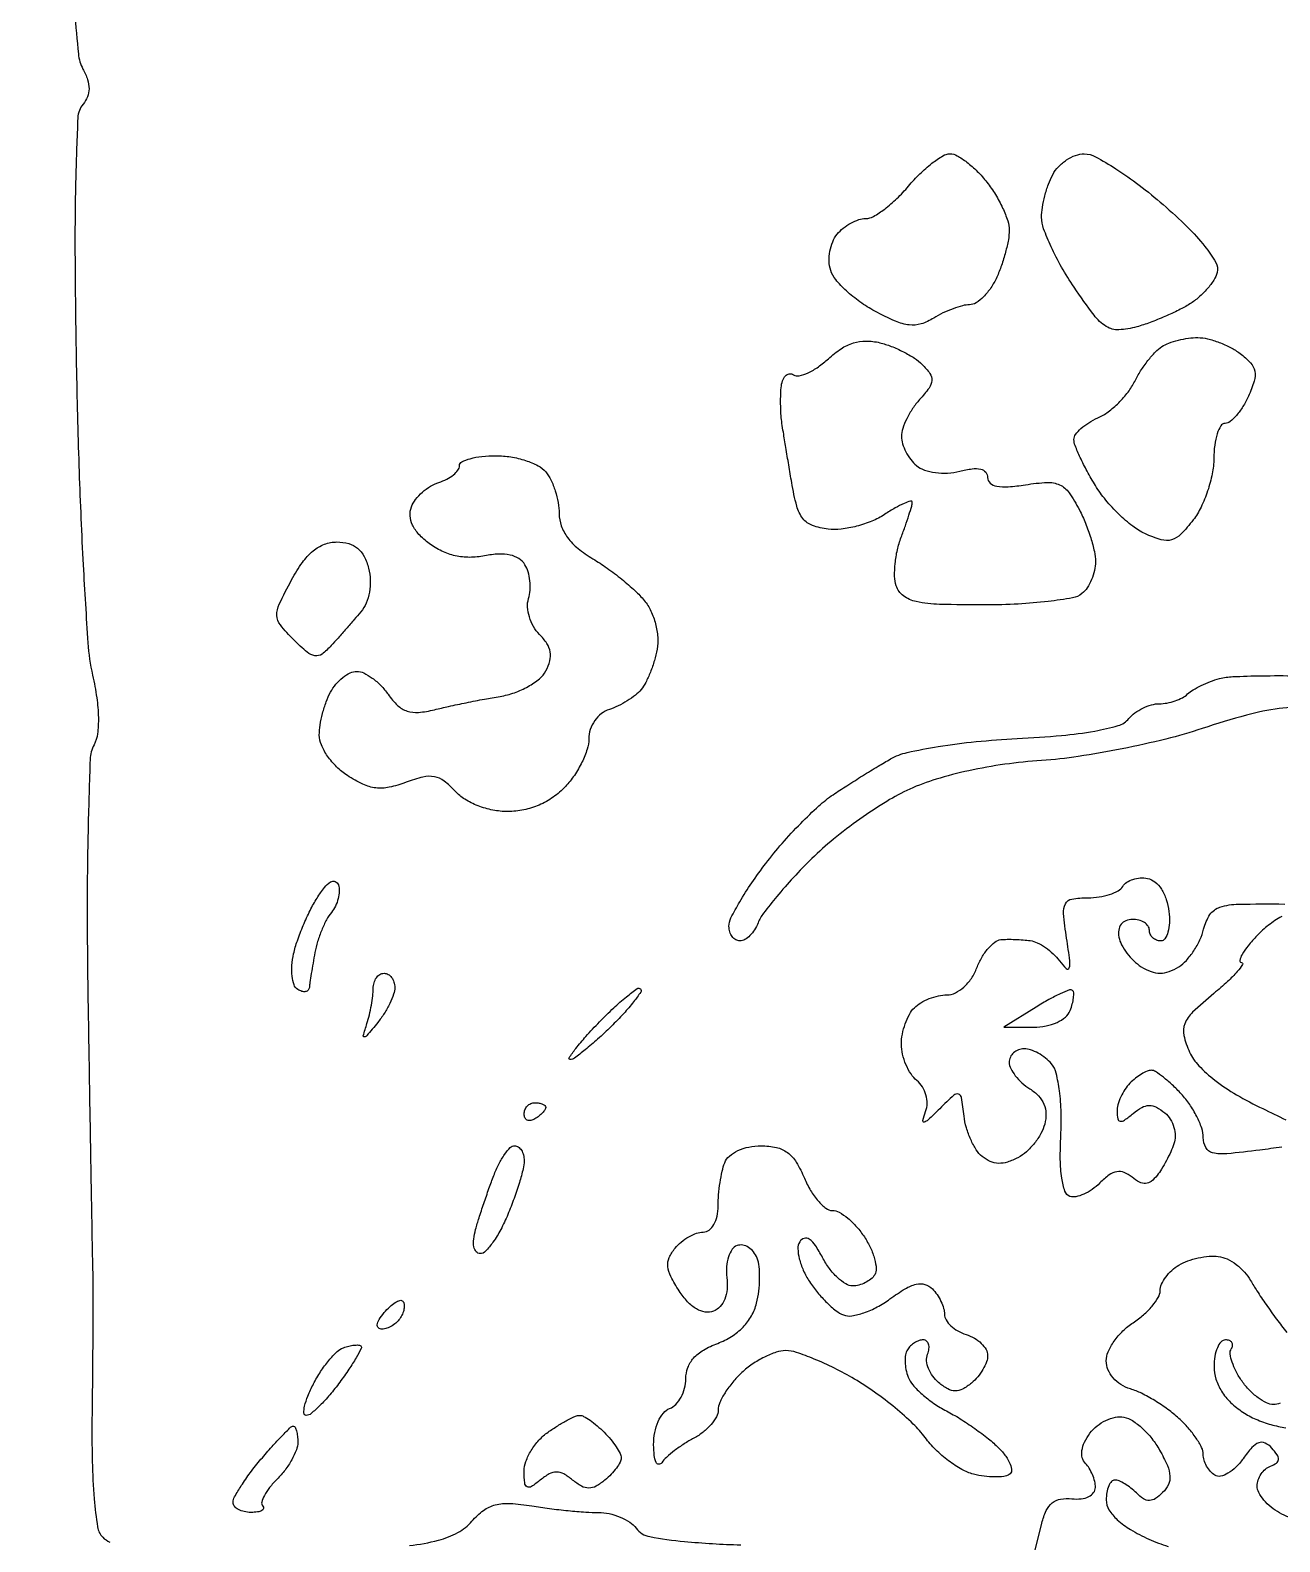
# Model space of a CAD drawing. Extents: x 0 to 102, y 0 to 135.
# Drawn here: x 0.18 to 9.99, y 74.05 to 85.91 of the extents above; entities that cross this region are included whole.
import ezdxf

# ---------------------------------------------------------------- set-up
doc = ezdxf.new("R2010")
doc.units = 0
doc.header["$MEASUREMENT"] = 0

msp = doc.modelspace()

# ---------------------------------------------------------------- linework, layer by layer
for points in [[(0.534238, 86.048626, 0.007924), (0.562159, 85.722319, 0.097858), (0.598395, 85.603625, -0.041531), (0.634321, 85.520598, -0.080822), (0.646084, 85.449551, -0.095392), (0.634115, 85.386442, -0.078935), (0.599162, 85.327489, 0.163272), (0.558013, 85.221094, 0.005144), (0.541493, 84.75008, 0.007925), (0.535853, 84.117869, 0.002983), (0.547266, 83.232919, 0.003789), (0.568161, 82.442873, 0.004783), (0.600017, 81.712432, 0.003826), (0.637241, 81.10098, 0.03802), (0.674206, 80.846874, -0.019816), (0.706468, 80.670415, -0.030109), (0.71908, 80.515073, -0.035165), (0.71279, 80.388094, -0.093169), (0.685551, 80.301751, 0.11435), (0.654698, 80.187468, 0.003011), (0.638845, 79.658377, 0.006102), (0.631446, 79.027489, 0.003927), (0.637539, 78.295949, 0.000121), (0.649545, 77.565031, 0.000167), (0.660718, 76.907877, 0.000106), (0.670414, 76.35531, 0.002002), (0.67418, 76.1823, -0.006397), (0.676104, 76.033947, -0.001041), (0.675556, 75.746026, -0.001147), (0.673427, 75.407116, -0.00101), (0.66968, 75.05351, 0.008171), (0.671073, 74.679353, 0.016547), (0.686719, 74.385291, 0.015586), (0.712764, 74.164491, 0.160562), (0.753536, 74.083624, 0.093765), (0.808566, 74.046104, 0.030884)], [(10.225696, 80.59902, 0.039038), (9.986314, 80.586129, 0.033981), (9.730153, 80.534264, 0.013139), (9.383206, 80.429223, -0.019253), (9.097077, 80.346401, -0.011762), (8.753928, 80.269761, -0.011784), (8.409898, 80.20977, -0.020446), (8.1216, 80.178456, 0.018092), (7.833268, 80.148511, 0.018598), (7.550522, 80.097977, 0.019739), (7.294178, 80.03156, 0.033558), (7.086992, 79.953555, 0.031057), (6.9073, 79.857878, 0.016394), (6.696437, 79.718475, 0.016251), (6.489192, 79.561113, 0.02409), (6.3193, 79.409043, 0.011098), (6.174573, 79.259889, 0.012841), (6.043683, 79.111391, 0.011931), (5.939569, 78.980759, 0.070779), (5.897213, 78.904632, -0.049816), (5.869892, 78.850303, -0.054786), (5.833089, 78.804322, -0.061981), (5.792846, 78.772923, -0.13551), (5.755455, 78.7626, -0.130572), (5.72218, 78.77144, -0.100653), (5.693831, 78.796303, -0.088461), (5.674764, 78.833496, -0.074452), (5.6682, 78.877334, -0.117846), (5.683795, 78.942584, -0.015199), (5.75309, 79.069543, -0.017056), (5.846528, 79.217223, -0.013474), (5.957188, 79.370544, -0.016816), (6.085407, 79.52725, -0.014002), (6.231715, 79.685129, -0.014233), (6.373906, 79.822168, -0.036821), (6.485938, 79.909995, -0.00516), (6.593139, 79.980376, -0.003434), (6.717398, 80.058932, -0.003457), (6.839039, 80.133508, -0.006751), (6.9372, 80.190964, -0.074184), (7.067543, 80.241215, -0.015109), (7.311165, 80.28798, -0.015191), (7.607245, 80.326406, -0.012022), (7.929191, 80.35048, 0.009407), (8.278974, 80.374796, 0.022049), (8.538685, 80.409361, 0.026244), (8.723477, 80.45241, 0.150296), (8.8067, 80.506901, -0.06175), (8.854276, 80.551645, -0.044124), (8.916908, 80.589461, -0.044583), (8.984194, 80.615242, -0.069309), (9.045639, 80.6238, 0.046544), (9.105873, 80.629419, 0.036255), (9.169479, 80.646239, 0.037306), (9.226909, 80.670898, 0.070077), (9.26793, 80.700188, -0.054857), (9.310557, 80.73262, -0.022691), (9.374394, 80.767116, -0.022123), (9.446826, 80.798237, -0.026544), (9.5175, 80.820758, -0.053122), (9.621784, 80.836442, -0.006816), (9.848233, 80.843124, -0.007906), (10.118068, 80.843139, -0.006514)], [(10.006885, 77.144769, -0.003877), (9.83475, 77.121447, -0.008488), (9.576239, 77.092911, -0.078491), (9.464228, 77.100055, -0.217864), (9.410779, 77.140635, -0.123724), (9.3906, 77.220934, 0.082296), (9.378508, 77.293905, 0.03489), (9.339929, 77.385611, 0.033322), (9.284118, 77.479877, 0.037227), (9.218104, 77.562248, 0.017209), (9.147341, 77.633147, 0.022129), (9.077366, 77.693012, 0.0207), (9.016003, 77.737009, 0.146191), (8.981224, 77.7474, 0.105848), (8.949637, 77.740637, 0.03184), (8.905931, 77.717579, 0.03034), (8.858917, 77.684733, 0.028743), (8.81532, 77.64588, 0.050963), (8.77646, 77.598174, 0.038162), (8.743621, 77.538832, 0.039013), (8.721149, 77.477488, 0.0684), (8.7138, 77.424021, 0.046869), (8.719228, 77.36624, 0.327408), (8.738743, 77.348037, 0.186236), (8.772762, 77.356739, 0.018512), (8.8407, 77.409, -0.046543), (8.909425, 77.455987, -0.123094), (8.966552, 77.47129, -0.127), (9.023038, 77.457714, -0.051096), (9.089471, 77.413173, -0.081551), (9.132285, 77.363896, -0.066739), (9.160737, 77.300068, -0.067682), (9.171091, 77.231959, -0.089512), (9.160938, 77.170165, -0.022774), (9.135635, 77.108066, -0.014748), (9.10105, 77.038602, -0.014832), (9.063165, 76.972606, -0.027033), (9.027843, 76.921507, -0.062935), (8.982481, 76.876072, -0.149999), (8.938349, 76.859322, -0.13914), (8.890161, 76.869672, -0.05121), (8.831834, 76.908758, 0.075848), (8.770194, 76.945818, 0.142574), (8.712898, 76.951953, 0.113832), (8.652401, 76.926142, 0.038883), (8.579439, 76.863725, -0.043198), (8.519132, 76.813026, -0.048051), (8.453035, 76.775472, -0.053904), (8.391123, 76.755437, -0.137186), (8.34443, 76.75859, -0.232219), (8.305344, 76.798549, -0.042407), (8.280729, 76.902159, -0.034161), (8.268946, 77.04879, -0.016769), (8.273, 77.236112, 0.020895), (8.275423, 77.417043, 0.025552), (8.261991, 77.585683, 0.026421), (8.23633, 77.724023, 0.11462), (8.199191, 77.798145, 0.05129), (8.152967, 77.843471, 0.04233), (8.095527, 77.881804, 0.044053), (8.036115, 77.908038, 0.082127), (7.984341, 77.9166, 0.090253), (7.939848, 77.908503, 0.095439), (7.902034, 77.885301, 0.099713), (7.876733, 77.850701, 0.108578), (7.8678, 77.81005, 0.117821), (7.879288, 77.761974, 0.048436), (7.915455, 77.705038, 0.044368), (7.967963, 77.648832, 0.043146), (8.030031, 77.602186, -0.063238), (8.097746, 77.546915, -0.090775), (8.140013, 77.482244, -0.093306), (8.155934, 77.408183, -0.070481), (8.146363, 77.325357, -0.063159), (8.116789, 77.251725, -0.041279), (8.065761, 77.175611, -0.041135), (8.002595, 77.108527, -0.060536), (7.936425, 77.06205, -0.045704), (7.854602, 77.027451, -0.085285), (7.783547, 77.017543, -0.095503), (7.718746, 77.032173, -0.070179), (7.655914, 77.07092, -0.077879), (7.609354, 77.123726, -0.036398), (7.565969, 77.204205, -0.034931), (7.531872, 77.297088, -0.041096), (7.513272, 77.388919, 0.010257), (7.493191, 77.53328, 0.287632), (7.469283, 77.560602, 0.265951), (7.432751, 77.552122, 0.009066), (7.322634, 77.446178, -0.005936), (7.231742, 77.357628, -0.141579), (7.200419, 77.341354, -0.558916), (7.188902, 77.353732, -0.02296), (7.211855, 77.423965, 0.08795), (7.223621, 77.486375, 0.071229), (7.214684, 77.554033, 0.070284), (7.186885, 77.617318, 0.08114), (7.143671, 77.666973, -0.074219), (7.096991, 77.719145, -0.044559), (7.0576, 77.792522, -0.043561), (7.030785, 77.874381, -0.057436), (7.0218, 77.952339, -0.047811), (7.029274, 78.030321, -0.037587), (7.051621, 78.112267, -0.038743), (7.084398, 78.185894, -0.072408), (7.12332, 78.23808, -0.062906), (7.173452, 78.276968, -0.039126), (7.240366, 78.309778, -0.038765), (7.312668, 78.332159, -0.055733), (7.379214, 78.3396, 0.115829), (7.445028, 78.355054, 0.068107), (7.512206, 78.400743, 0.061327), (7.571475, 78.469001, 0.057364), (7.614, 78.5511, -0.039794), (7.652735, 78.632769, -0.045526), (7.70247, 78.703416, -0.051078), (7.755193, 78.753964, -0.143368), (7.802256, 78.772624, -0.020593), (7.852403, 78.775209, -0.01093), (7.914616, 78.774491, -0.010861), (7.978288, 78.770977, -0.016546), (8.033319, 78.764904, -0.077565), (8.088126, 78.748079, -0.038006), (8.151352, 78.71115, -0.036535), (8.212621, 78.661842, -0.043816), (8.262105, 78.60683, 0.038574), (8.315959, 78.545683, 0.557896), (8.338886, 78.551443, 0.110113), (8.343727, 78.606615, 0.005746), (8.318167, 78.78375, -0.013692), (8.293374, 78.977283, -0.147868), (8.308378, 79.053823, -0.235588), (8.360397, 79.091029, -0.039555), (8.486238, 79.101, 0.037695), (8.573568, 79.107593, 0.041434), (8.656111, 79.127227, 0.04548), (8.722708, 79.155954, 0.130503), (8.758995, 79.190284, -0.110998), (8.790496, 79.222468, -0.066179), (8.839139, 79.24554, -0.06119), (8.896631, 79.256506, -0.063463), (8.954338, 79.253011, -0.128472), (9.011714, 79.225802, -0.074896), (9.062413, 79.168339, -0.063987), (9.100667, 79.088254, -0.050771), (9.121269, 78.994527, -0.036716), (9.12496, 78.905679, -0.058857), (9.113673, 78.830728, -0.081875), (9.090324, 78.779875, -0.249221), (9.057819, 78.7626, -0.09266), (9.023379, 78.769038, -0.096216), (8.994102, 78.787451, -0.099294), (8.974508, 78.814921, -0.105805), (8.9676, 78.8472, 0.154938), (8.957356, 78.879465, 0.097747), (8.928501, 78.906949, 0.080104), (8.885393, 78.925496, 0.06169), (8.834497, 78.9318, 0.098856), (8.783482, 78.921614, 0.132319), (8.74629, 78.892912, 0.126323), (8.727457, 78.848258, 0.085742), (8.728747, 78.792818, 0.072704), (8.74994, 78.732807, 0.040592), (8.791555, 78.667274, 0.039488), (8.845472, 78.606519, 0.051046), (8.90415, 78.5606, 0.051904), (8.981188, 78.522595, 0.087969), (9.051759, 78.50982, 0.088585), (9.122078, 78.522115, 0.053285), (9.198326, 78.559539, 0.068064), (9.257887, 78.609571, 0.038144), (9.315968, 78.684413, 0.037268), (9.364053, 78.770537, 0.049459), (9.39361, 78.855207, -0.087938), (9.44351, 78.969247, -0.172415), (9.521909, 79.027795, -0.071071), (9.668612, 79.051178, -0.00687), (10.030035, 79.052053, -0.022066)], [(10.006194, 78.954272, 0.036458), (9.902766, 78.885832, 0.039811), (9.8136, 78.8049, 0.01776), (9.74253, 78.723651, 0.03851), (9.695304, 78.655528, 0.072779), (9.676896, 78.609956, 0.485952), (9.689907, 78.5934, -0.592817), (9.698958, 78.576855, -0.039212), (9.657548, 78.522164, -0.025245), (9.580741, 78.444046, -0.011939), (9.474428, 78.350896, 0.015525), (9.307519, 78.202524, 0.105514), (9.245324, 78.112162, 0.158249), (9.238185, 78.021621, 0.048115), (9.283522, 77.889849, 0.084349), (9.355642, 77.783482, 0.037369), (9.482234, 77.669744, 0.032035), (9.651797, 77.55542, 0.021826), (9.85755, 77.446854, -0.005609), (10.037622, 77.359181, -0.009739)], [(10.059499, 74.240767, -0.01718), (9.990046, 74.274922, -0.047243), (9.922548, 74.319707, -0.048745), (9.865431, 74.375946, -0.053654), (9.826263, 74.43463, -0.120917), (9.8136, 74.486227, -0.082589), (9.821513, 74.533803, -0.066891), (9.844664, 74.580159, -0.06758), (9.878926, 74.61831, -0.088395), (9.91935, 74.641875, 0.067371), (9.964774, 74.66587, 0.223878), (9.980832, 74.694592, 0.169869), (9.970777, 74.731317, 0.037428), (9.929141, 74.782954, 0.091835), (9.875638, 74.822312, 0.203743), (9.826039, 74.824749, 0.12498), (9.772624, 74.788083, 0.027395), (9.703252, 74.699758, -0.045215), (9.646796, 74.632919, -0.062868), (9.584652, 74.585334, -0.080113), (9.526571, 74.562939, -0.192764), (9.481961, 74.570721, -0.074071), (9.447006, 74.60025, -0.05311), (9.417437, 74.642078, -0.053133), (9.397356, 74.68917, -0.074363), (9.3906, 74.734346, 0.116894), (9.378082, 74.787158, 0.032336), (9.334685, 74.861206, 0.030789), (9.273103, 74.941158, 0.027938), (9.20025, 75.01573, 0.028009), (9.113451, 75.086669, 0.020498), (9.0099, 75.155731, 0.020826), (8.906089, 75.213195, 0.042394), (8.81955, 75.247677, -0.067082), (8.743964, 75.282197, -0.073513), (8.682828, 75.334653, -0.079283), (8.642984, 75.398677, -0.09994), (8.6292, 75.466951, -0.104497), (8.644393, 75.538853, -0.049389), (8.691328, 75.621752, -0.04595), (8.75979, 75.702098, -0.048342), (8.8407, 75.76708, 0.034343), (8.921638, 75.828443, 0.038597), (8.990072, 75.898136, 0.042054), (9.03781, 75.965706, 0.133538), (9.0522, 76.018626, -0.106592), (9.062908, 76.068284, -0.052613), (9.09569, 76.124247, -0.048805), (9.143618, 76.177528, -0.0512), (9.20025, 76.219553, -0.048066), (9.268664, 76.251763, -0.032052), (9.351975, 76.27571, -0.032254), (9.436605, 76.288614, -0.05321), (9.50886, 76.287206, -0.08034), (9.577162, 76.267111, -0.048337), (9.649645, 76.223359, -0.046954), (9.715115, 76.164353, -0.059597), (9.76266, 76.098369, 0.018194), (9.811554, 76.017119, 0.007207), (9.884337, 75.909006, 0.007121), (9.966351, 75.79441, 0.008865), (10.045946, 75.690389, -0.025298)], [(9.994297, 75.136626, -0.112326), (9.942321, 75.1248, -0.115398), (9.887582, 75.137604, -0.0444), (9.820538, 75.178552, -0.040963), (9.75287, 75.237772, -0.039767), (9.695025, 75.307787, -0.031913), (9.649178, 75.383037, -0.04061), (9.617362, 75.457823, -0.045504), (9.602312, 75.522064, -0.174938), (9.610621, 75.561587, 0.104494), (9.620328, 75.588571, 0.179773), (9.615212, 75.611599, 0.164816), (9.595703, 75.627046, 0.085966), (9.564793, 75.6324, 0.21588), (9.530519, 75.616878, 0.07924), (9.501518, 75.570845, 0.060261), (9.481765, 75.503083, 0.040841), (9.4752, 75.42285, 0.075765), (9.490227, 75.324254, 0.065564), (9.534219, 75.22919, 0.059937), (9.605721, 75.141506, 0.046768), (9.701875, 75.064778, 0.0429), (9.803708, 75.009898, 0.033468), (9.922175, 74.967774, 0.03442), (10.038684, 74.943438, 0.066951)], [(8.071057, 73.9827), (8.123559, 74.1942, -0.048282), (8.158306, 74.292487, -0.114194), (8.205866, 74.353302, -0.128429), (8.271364, 74.382885, -0.069538), (8.360331, 74.385547, 0.054472), (8.432264, 74.385541, 0.08532), (8.4916, 74.402537, 0.113518), (8.530428, 74.433632, 0.168946), (8.5446, 74.474377, 0.060238), (8.538844, 74.521982, 0.038561), (8.521422, 74.574955, 0.038401), (8.49591, 74.624981, 0.057023), (8.465695, 74.66373, -0.134702), (8.441113, 74.707842, -0.098244), (8.43859, 74.764184, -0.07633), (8.459057, 74.829548, -0.045089), (8.501607, 74.899583, -0.065447), (8.556796, 74.956867, -0.057693), (8.627209, 75.000821, -0.060744), (8.701489, 75.025557, -0.097903), (8.767954, 75.025885, -0.098134), (8.835194, 74.998568, -0.040844), (8.912739, 74.937988, -0.038374), (8.987663, 74.857444, -0.040294), (9.048053, 74.767642, -0.023422), (9.10879, 74.646465, -0.086665), (9.129452, 74.563787, -0.129764), (9.117001, 74.497648, -0.085513), (9.072111, 74.434071, -0.047919), (9.015387, 74.387289, -0.14586), (8.968223, 74.372483, -0.149719), (8.921428, 74.386077, -0.051408), (8.86608, 74.43108, 0.030136), (8.822239, 74.469932, 0.031128), (8.774501, 74.502778, 0.032763), (8.729789, 74.525768, 0.102712), (8.69688, 74.5326, 0.213909), (8.670993, 74.520994, 0.080006), (8.649081, 74.486672, 0.060862), (8.634161, 74.436111, 0.041366), (8.6292, 74.376249, 0.139517), (8.65091, 74.299958, 0.068325), (8.715855, 74.221416, 0.051871), (8.82051, 74.143531, 0.028133), (8.962949, 74.069397, 0.030002), (9.115046, 74.011513, 0.0317)], [(3.16109, 74.018509, 0.036259), (3.388685, 74.060585, 0.060576), (3.540204, 74.120454, 0.090003), (3.651145, 74.209587, -0.054657), (3.742491, 74.294198, -0.097339), (3.834709, 74.33805, -0.078108), (3.950494, 74.348954, -0.025551), (4.121345, 74.329551, 0.009011), (4.258731, 74.309328, 0.007288), (4.406837, 74.292437, 0.007376), (4.543963, 74.28086, 0.018821), (4.643652, 74.277685, -0.054567), (4.727944, 74.268953, -0.04536), (4.814019, 74.242053, -0.047282), (4.889074, 74.202207, -0.085291), (4.939752, 74.154736, 0.186246), (5.046326, 74.088715, 0.0237), (5.31856, 74.050641, 0.015812), (5.760406, 74.024122, 0.003138)]]:
    msp.add_lwpolyline(points, format="xyb")
for points in [[(7.40388, 84.9384, -0.130302), (7.4591, 84.923761, -0.034868), (7.535362, 84.87292, -0.032877), (7.617014, 84.800808, -0.028786), (7.69246, 84.715491, -0.029793), (7.759567, 84.618849, -0.027948), (7.816294, 84.51288, -0.02908), (7.855813, 84.413206, -0.080003), (7.8678, 84.338772, -0.045824), (7.860998, 84.264703, -0.019173), (7.83896, 84.166846, -0.018779), (7.80721, 84.063256, -0.023147), (7.76962, 83.969481, -0.04082), (7.723596, 83.887031, -0.047051), (7.666656, 83.817297, -0.053148), (7.607845, 83.769171, -0.145929), (7.556973, 83.754, 0.064245), (7.501462, 83.746838, 0.02458), (7.427045, 83.723346, 0.023855), (7.347785, 83.68959, 0.026987), (7.275408, 83.649647, -0.064168), (7.175855, 83.603979, -0.105289), (7.083885, 83.595483, -0.07442), (6.975059, 83.625162, -0.019798), (6.813032, 83.704312, -0.031506), (6.696265, 83.77703, -0.031452), (6.589491, 83.863882, -0.033103), (6.506438, 83.951462, -0.096638), (6.466687, 84.024225, -0.069681), (6.454691, 84.09487, -0.051671), (6.460569, 84.173941, -0.052222), (6.482322, 84.249083, -0.076796), (6.517569, 84.30796, -0.051728), (6.565589, 84.354964, -0.042436), (6.625409, 84.394716, -0.04411), (6.687388, 84.421915, -0.081523), (6.741521, 84.4308, 0.131274), (6.802366, 84.447055, 0.03137), (6.890418, 84.505354, 0.030114), (6.986367, 84.587451, 0.025836), (7.077082, 84.6846, -0.024032), (7.167151, 84.781757, -0.028722), (7.261172, 84.863846, -0.029516), (7.346652, 84.922491, -0.136411)], [(8.456758, 84.9384, -0.125135), (8.544962, 84.915974, -0.018454), (8.704592, 84.8214, -0.01985), (8.888294, 84.692609, -0.015893), (9.075759, 84.540102, -0.015562), (9.265426, 84.36488, -0.030521), (9.402872, 84.212163, -0.036047), (9.488667, 84.086685, -0.198406), (9.499545, 84.00716, -0.079233), (9.473363, 83.947558, -0.035928), (9.422058, 83.879205, -0.034418), (9.356353, 83.813383, -0.039828), (9.285203, 83.760646, -0.024609), (9.199631, 83.712888, -0.012958), (9.089145, 83.661692, -0.012862), (8.973028, 83.615006, -0.019317), (8.869318, 83.580876, -0.058677), (8.728001, 83.557769, -0.153141), (8.629592, 83.583848, -0.090809), (8.533379, 83.672425, -0.012976), (8.377082, 83.891529, -0.018923), (8.279288, 84.048968, -0.020625), (8.196648, 84.208973, -0.020605), (8.13761, 84.35086, -0.088503), (8.1216, 84.440603, -0.040732), (8.127895, 84.51775, -0.023374), (8.147326, 84.609102, -0.023231), (8.175621, 84.699685, -0.035559), (8.209177, 84.774762, -0.068136), (8.254564, 84.837345, -0.055869), (8.318029, 84.890331, -0.057683), (8.389064, 84.926307, -0.08862)], [(9.3483, 83.496214, -0.056718), (9.424834, 83.486864, -0.030904), (9.515466, 83.459159, -0.030374), (9.605256, 83.41915, -0.041984), (9.679777, 83.37203, -0.043908), (9.761654, 83.29794, -0.139778), (9.794728, 83.23279, -0.124154), (9.790456, 83.155243, -0.031372), (9.745041, 83.036321, -0.031299), (9.701555, 82.954814, -0.039631), (9.651141, 82.885945, -0.044082), (9.601384, 82.837546, -0.172548), (9.561614, 82.8234, 0.262557), (9.528231, 82.804573, 0.058322), (9.500031, 82.742633, 0.046239), (9.480321, 82.653788, 0.029775), (9.473319, 82.54845, -0.047651), (9.460983, 82.428015, -0.031372), (9.425145, 82.293312, -0.031525), (9.373212, 82.165438, -0.051657), (9.311965, 82.065995, -0.028025), (9.214895, 81.953355, -0.132559), (9.142444, 81.909936, -0.142641), (9.060894, 81.910512, -0.034288), (8.932952, 81.95852, -0.057583), (8.836721, 82.01654, -0.028189), (8.728349, 82.110439, -0.027525), (8.625402, 82.221963, -0.035732), (8.544722, 82.335225, -0.012545), (8.48011, 82.447437, -0.015236), (8.425492, 82.555798, -0.013851), (8.385222, 82.64878, -0.094609), (8.375716, 82.697589, -0.163156), (8.388529, 82.736283, -0.049078), (8.430967, 82.782638, -0.043413), (8.491993, 82.828517, -0.035392), (8.564248, 82.866789, 0.056853), (8.643833, 82.913413, 0.034105), (8.72688, 82.985041, 0.033791), (8.800754, 83.068703, 0.049357), (8.852697, 83.152079, -0.027138), (8.899159, 83.2346, -0.023593), (8.956352, 83.315698, -0.024288), (9.015219, 83.38419, -0.061914), (9.065699, 83.425733, -0.052903), (9.12127, 83.453211, -0.027279), (9.195491, 83.476086, -0.026777), (9.275213, 83.49149, -0.036411)], [(6.851772, 83.456404, -0.033473), (6.941947, 83.427834, -0.024779), (7.037344, 83.384855, -0.025244), (7.123733, 83.335011, -0.050291), (7.185345, 83.285766, -0.045554), (7.245434, 83.215141, -0.174331), (7.260532, 83.160315, -0.139841), (7.238579, 83.100976, -0.02584), (7.164195, 83.009722, 0.036617), (7.1097, 82.939848, 0.032636), (7.063629, 82.860107, 0.034122), (7.031772, 82.782707, 0.080732), (7.0218, 82.721347, 0.075001), (7.030455, 82.663973, 0.044533), (7.0567, 82.599843, 0.043456), (7.095141, 82.539112, 0.056786), (7.140608, 82.491716, 0.09162), (7.202785, 82.456937, 0.049905), (7.288282, 82.437141, 0.046381), (7.384418, 82.433764, 0.047115), (7.479008, 82.448228, -0.028908), (7.576978, 82.466878, -0.08848), (7.644269, 82.463767, -0.162671), (7.683359, 82.440058, -0.1776), (7.6986, 82.398502, 0.217952), (7.718345, 82.355357, 0.131636), (7.76988, 82.330422, 0.067056), (7.859765, 82.325476, 0.020485), (7.995233, 82.341798, -0.027124), (8.165824, 82.360059, -0.122293), (8.263485, 82.341179, -0.131913), (8.337034, 82.279648, -0.033655), (8.418233, 82.145569, -0.023706), (8.466608, 82.040048, -0.020424), (8.50748, 81.925091, -0.020923), (8.535938, 81.817647, -0.054324), (8.5446, 81.73816, -0.056501), (8.536799, 81.669347, -0.043606), (8.513536, 81.597447, -0.044762), (8.479359, 81.5333, -0.075949), (8.43885, 81.48809, -0.129928), (8.364273, 81.453872, -0.013657), (8.1727, 81.426004, -0.016176), (7.93865, 81.406111, -0.012298), (7.681306, 81.398943, -0.007333), (7.320913, 81.403057, -0.046311), (7.138778, 81.424767, -0.106587), (7.037429, 81.47046, -0.158182), (6.981202, 81.549037, -0.070895), (6.968738, 81.62353, -0.031246), (6.972567, 81.723567, -0.030141), (6.989995, 81.830895, -0.035534), (7.019646, 81.929433, 0.006246), (7.05287, 82.020219, 0.00811), (7.080916, 82.104252, 0.006309), (7.102287, 82.17502, 0.070281), (7.1064, 82.204137, 0.499729), (7.093545, 82.213787, 0.032954), (7.042838, 82.195346, 0.027168), (6.973063, 82.159989, 0.014176), (6.890019, 82.108881, -0.047871), (6.790498, 82.056515, -0.033596), (6.670293, 82.016476, -0.034031), (6.548812, 81.993574, -0.058379), (6.445869, 81.993402, -0.058577), (6.323701, 82.022261, -0.140548), (6.249114, 82.076445, -0.101756), (6.200568, 82.174315, -0.022559), (6.160909, 82.3581, -0.000478), (6.137577, 82.496963, -0.000494), (6.114764, 82.634372, -0.000477), (6.095232, 82.753445, -0.002123), (6.084131, 82.8234, -0.021603), (6.077557, 82.882956, -0.011095), (6.074214, 82.957979, -0.011006), (6.074187, 83.035494, -0.0163), (6.077873, 83.103343, -0.057208), (6.08906, 83.158207, -0.112153), (6.111815, 83.196269, -0.169369), (6.141948, 83.211692, -0.174508), (6.174705, 83.204777, 0.194945), (6.2199, 83.197088, 0.053611), (6.289674, 83.220494, 0.045713), (6.369724, 83.266556, 0.034142), (6.448827, 83.330755, -0.042108), (6.548315, 83.408906, -0.069969), (6.644542, 83.454441, -0.075997), (6.743724, 83.469489, -0.059762)], [(3.838941, 82.5696, -0.040041), (3.956072, 82.560205, -0.038555), (4.071746, 82.532247, -0.041121), (4.169611, 82.491283, -0.100198), (4.230216, 82.44244, -0.061316), (4.270679, 82.379347, -0.033777), (4.304749, 82.294104, -0.033126), (4.328014, 82.201639, -0.045094), (4.33575, 82.116033, 0.086071), (4.352591, 82.018929, 0.074226), (4.401521, 81.927549, 0.062291), (4.483861, 81.841646, 0.037295), (4.600125, 81.760801, -0.021165), (4.711525, 81.688551, -0.015987), (4.827663, 81.600324, -0.01624), (4.931578, 81.51026, -0.035656), (5.003472, 81.433538, -0.05989), (5.055449, 81.351002, -0.046187), (5.091964, 81.250988, -0.046447), (5.109324, 81.146685, -0.062955), (5.104208, 81.051408, -0.027104), (5.083168, 80.962973, -0.022558), (5.051582, 80.87162, -0.023148), (5.014934, 80.79049, -0.055596), (4.978747, 80.735454, -0.052079), (4.933752, 80.691472, -0.027203), (4.869685, 80.646163, -0.026733), (4.798206, 80.606396, -0.036746), (4.72996, 80.579075, 0.088464), (4.666769, 80.545871, 0.074924), (4.614671, 80.491162, 0.073526), (4.580236, 80.422457, 0.079621), (4.5684, 80.348602, -0.078287), (4.555379, 80.265951, -0.035898), (4.514366, 80.164527, -0.034425), (4.454851, 80.061744, -0.040147), (4.384453, 79.973603, -0.051079), (4.288914, 79.890727, -0.051002), (4.178511, 79.828892, -0.051025), (4.057926, 79.790707, -0.051223), (3.932265, 79.7778, -0.048646), (3.815537, 79.789184, -0.043825), (3.698871, 79.822987, -0.045723), (3.595605, 79.874279, -0.07083), (3.519196, 79.937833, 0.045217), (3.432863, 80.017436, 0.119712), (3.356561, 80.051163, 0.104923), (3.267034, 80.048371, 0.030177), (3.133922, 80.007109, -0.03704), (3.001942, 79.968173, -0.082264), (2.897537, 79.963087, -0.081105), (2.796143, 79.991951, -0.035225), (2.673439, 80.060526, -0.049619), (2.589263, 80.128483, -0.046445), (2.518036, 80.213113, -0.049763), (2.469251, 80.300874, -0.102332), (2.4534, 80.377512, -0.040308), (2.459701, 80.455544, -0.023379), (2.479126, 80.547629, -0.023258), (2.50742, 80.638723, -0.035949), (2.540977, 80.713962, -0.051712), (2.583315, 80.776553, -0.050819), (2.637821, 80.829531, -0.055311), (2.695682, 80.865737, -0.112627), (2.747679, 80.8776, -0.11416), (2.80229, 80.864967, -0.04471), (2.868872, 80.82469, -0.041274), (2.935889, 80.766396, -0.04037), (2.992967, 80.697479, 0.049794), (3.067597, 80.610744, 0.110564), (3.141948, 80.566121, 0.102463), (3.231988, 80.555621, 0.038947), (3.357314, 80.576615, -0.006995), (3.468402, 80.602607, -0.003694), (3.606919, 80.631909, -0.003675), (3.749148, 80.659812, -0.005667), (3.872559, 80.681638, 0.044283), (3.984651, 80.710524, 0.041581), (4.092414, 80.759146, 0.044363), (4.180645, 80.818942, 0.0991), (4.231941, 80.881227, 0.060359), (4.26272, 80.960388, 0.106343), (4.265399, 81.030203, 0.10165), (4.238986, 81.097084, 0.051712), (4.181749, 81.167565, -0.066072), (4.134502, 81.229273, -0.055843), (4.101717, 81.30472, -0.058158), (4.087508, 81.381856, -0.092178), (4.095385, 81.448391, 0.058699), (4.107595, 81.513843, 0.042959), (4.106212, 81.587808, 0.043648), (4.092444, 81.658703, 0.070509), (4.067432, 81.714738, 0.113551), (4.019572, 81.762468, 0.08573), (3.950591, 81.790571, 0.066909), (3.860625, 81.797983, 0.036512), (3.750528, 81.784216, -0.048631), (3.632797, 81.772378, -0.055546), (3.520309, 81.784569, -0.056024), (3.414071, 81.82106, -0.050908), (3.314838, 81.881155, -0.04302), (3.235181, 81.952763, -0.075728), (3.185205, 82.025592, -0.094488), (3.165839, 82.097863, -0.110399), (3.176189, 82.168006, -0.073253), (3.208763, 82.225881, -0.04576), (3.261904, 82.282883, -0.044967), (3.326055, 82.330558, -0.060551), (3.391815, 82.360581, 0.041628), (3.453571, 82.386005, 0.051247), (3.505793, 82.419932, 0.059868), (3.541713, 82.45678, 0.164729), (3.5532, 82.490701, -0.282483), (3.5719, 82.521159, -0.050079), (3.637136, 82.546423, -0.041278), (3.729447, 82.56388, -0.026103)], [(2.59201, 81.8928, -0.066946), (2.684139, 81.880409, -0.106985), (2.75428, 81.843844, -0.101838), (2.805279, 81.780014, -0.056369), (2.840424, 81.686224, -0.054586), (2.853108, 81.594112, -0.051796), (2.845948, 81.499745, -0.054214), (2.820395, 81.413339, -0.076375), (2.778585, 81.344888, -0.002807), (2.72651, 81.283857, -0.00165), (2.663582, 81.211426, -0.00165), (2.600201, 81.139438, -0.002816), (2.546729, 81.079785, -0.047001), (2.474379, 81.01367, -0.202727), (2.419077, 80.999759, -0.139858), (2.357635, 81.02805, -0.018996), (2.252694, 81.125306, -0.026634), (2.147983, 81.241808, -0.162355), (2.120072, 81.316645, -0.120784), (2.138348, 81.404407, -0.012071), (2.236137, 81.596985, -0.031205), (2.320058, 81.731922, -0.06472), (2.404276, 81.82268, -0.082902), (2.49353, 81.874745, -0.090911)], [(2.602974, 79.202177, -0.090276), (2.609955, 79.153236, -0.052991), (2.601426, 79.094524, -0.050713), (2.579816, 79.035595, -0.060047), (2.547682, 78.985766, 0.052708), (2.510113, 78.92934, 0.023452), (2.4724, 78.848222, 0.022903), (2.440169, 78.757825, 0.028689), (2.41907, 78.67136, 0.002686), (2.404177, 78.58791, 0.002917), (2.3906, 78.506573, 0.002741), (2.379757, 78.43676, 0.014252), (2.375087, 78.398057, -0.158818), (2.365754, 78.376382, -0.170598), (2.345704, 78.365135, -0.119879), (2.316858, 78.367021, -0.062492), (2.283889, 78.382092, -0.171988), (2.25494, 78.418143, -0.055379), (2.239395, 78.485972, -0.04769), (2.237748, 78.571113, -0.037916), (2.251654, 78.662035, -0.02722), (2.281285, 78.764311, -0.01557), (2.327487, 78.884303, -0.01552), (2.381628, 79.002437, -0.024809), (2.435841, 79.099272, -0.025539), (2.49369, 79.181856, -0.089434), (2.541911, 79.225035, -0.232497), (2.577736, 79.228449, -0.225505)], [(2.961, 78.5088, -0.129981), (2.993263, 78.500269, -0.100678), (3.020749, 78.476273, -0.08866), (3.039234, 78.440377, -0.074813), (3.0456, 78.39807, -0.083991), (3.036498, 78.344267, -0.029443), (3.006294, 78.271627, -0.028257), (2.963004, 78.194127, -0.029455), (2.911794, 78.12312, -0.002861), (2.826401, 78.019534, -0.194068), (2.806692, 78.008964, -0.533799), (2.798374, 78.018859, -0.00647), (2.827194, 78.113869, 0.01875), (2.84604, 78.181977, 0.013845), (2.861946, 78.258561, 0.014034), (2.872951, 78.331865, 0.030248), (2.8764, 78.388819, -0.068778), (2.882738, 78.434678, -0.085072), (2.901251, 78.473556, -0.099897), (2.928739, 78.499551, -0.140509)], [(4.973039, 78.386161, -0.359976), (4.97544, 78.360788, -0.016326), (4.920186, 78.284908, -0.020974), (4.842408, 78.193309, -0.012711), (4.743255, 78.091328, -0.009811), (4.637552, 77.99198, -0.01392), (4.539451, 77.908178, -0.009922), (4.455443, 77.843076, -0.161233), (4.421987, 77.832, -0.600653), (4.414202, 77.846632, -0.01731), (4.466395, 77.918607, -0.017733), (4.546057, 78.013667, -0.009205), (4.651772, 78.126833, -0.011479), (4.76389, 78.237317, -0.018999), (4.864021, 78.324629, -0.013606), (4.947353, 78.388229, -0.367891)], [(8.364701, 78.373994, 0.276665), (8.341354, 78.377977, 0.014218), (8.267829, 78.346954, 0.019268), (8.178855, 78.302177, 0.012444), (8.0793, 78.243891), (7.8255, 78.086691), (8.060805, 78.086245, 0.048991), (8.156738, 78.095484, 0.058517), (8.243165, 78.123247, 0.067419), (8.309642, 78.165143, 0.127536), (8.346207, 78.216349, 0.026244), (8.363081, 78.268323, 0.036184), (8.372304, 78.316508, 0.039453), (8.373775, 78.35528, 0.208194)], [(4.1454, 77.4936, -0.042167), (4.177789, 77.490864, -0.061769), (4.205149, 77.482641, -0.081139), (4.223701, 77.470559, -0.210953), (4.23, 77.456293, -0.151918), (4.224455, 77.438465, -0.038439), (4.205149, 77.414586, -0.035638), (4.177783, 77.389457, -0.029505), (4.1454, 77.3667, -0.082592), (4.113074, 77.353459, -0.161196), (4.085651, 77.356091, -0.182303), (4.067423, 77.373979, -0.108972), (4.0608, 77.404007, -0.093332), (4.06724, 77.438207, -0.09642), (4.085651, 77.467282, -0.099167), (4.11312, 77.486742, -0.105053)], [(3.986464, 77.1552, -0.154464), (4.014814, 77.146228, -0.097836), (4.038964, 77.120958, -0.080267), (4.05526, 77.083204, -0.061905), (4.0608, 77.038632, -0.060738), (4.053015, 76.97478, -0.012816), (4.02319, 76.866291, -0.013247), (3.981778, 76.741498, -0.01222), (3.932765, 76.615632, -0.023145), (3.877219, 76.498273, -0.032079), (3.816147, 76.399214, -0.033288), (3.757873, 76.327616, -0.208203), (3.715564, 76.3092, -0.225757), (3.684566, 76.323947, -0.125227), (3.666597, 76.36277, -0.077051), (3.66474, 76.423545, -0.037914), (3.680071, 76.49955, -0.008552), (3.706961, 76.589027, -0.004167), (3.744178, 76.702326, -0.004132), (3.784865, 76.819588, -0.005962), (3.822936, 76.92255, -0.026047), (3.862526, 77.011641, -0.035617), (3.907764, 77.086859, -0.038571), (3.952085, 77.140585, -0.203732)], [(5.920788, 77.1552, -0.055248), (6.040513, 77.14193, -0.105645), (6.127992, 77.101676, -0.095316), (6.197029, 77.025909, -0.039069), (6.2604, 76.9014, 0.035954), (6.309081, 76.804263, 0.044356), (6.368335, 76.722154, 0.050445), (6.428863, 76.665058, 0.165339), (6.480213, 76.6476, -0.130821), (6.53367, 76.63337, -0.042895), (6.601202, 76.586565, -0.039321), (6.670482, 76.519332, -0.035452), (6.731042, 76.43982, -0.035194), (6.779126, 76.353793, -0.042663), (6.811158, 76.267132, -0.047931), (6.824301, 76.191915, -0.159013), (6.812599, 76.14372, -0.083561), (6.782932, 76.109916, -0.053442), (6.739032, 76.081344, -0.052033), (6.688455, 76.061947, -0.065654), (6.638809, 76.0554, -0.141302), (6.584837, 76.070963, -0.049076), (6.520209, 76.121076, -0.044015), (6.456087, 76.193426, -0.038666), (6.402459, 76.278978, 0.02553), (6.346845, 76.373101, 0.096257), (6.29906, 76.42173, 0.221875), (6.258376, 76.428528, 0.188718), (6.223265, 76.402158, 0.148557), (6.209137, 76.34875, 0.05137), (6.22031, 76.26888, 0.045568), (6.251682, 76.178093, 0.039084), (6.300337, 76.089433, 0.027998), (6.363014, 76.004549, 0.026061), (6.436215, 75.92504, 0.026998), (6.508754, 75.861343, 0.07519), (6.567536, 75.827959, 0.13156), (6.633063, 75.821067, 0.043831), (6.727466, 75.844613, 0.040065), (6.832167, 75.890384, 0.036122), (6.932123, 75.953669, -0.023195), (7.05102, 76.033322, -0.07772), (7.137559, 76.068768, -0.128368), (7.205622, 76.067289, -0.127774), (7.264416, 76.032744, -0.047295), (7.301076, 75.988406, -0.037478), (7.332063, 75.934465, -0.038681), (7.353311, 75.879553, -0.073098), (7.3602, 75.832681, 0.138864), (7.372621, 75.788818, 0.067038), (7.409902, 75.743259, 0.058658), (7.464685, 75.702985, 0.052405), (7.5294, 75.6747, -0.05566), (7.594107, 75.645917, -0.060499), (7.648898, 75.604214, -0.068413), (7.68611, 75.556536, -0.132295), (7.6986, 75.510158, -0.089921), (7.689526, 75.460109, -0.043062), (7.661323, 75.40094, -0.04083), (7.620255, 75.342489, -0.046028), (7.5717, 75.294, -0.046669), (7.501433, 75.245984, -0.130377), (7.444029, 75.231517, -0.127279), (7.38614, 75.247264, -0.04351), (7.31405, 75.297195, -0.062963), (7.267305, 75.347141, -0.063044), (7.234484, 75.407128, -0.069043), (7.219879, 75.467639, -0.116874), (7.226795, 75.519054, 0.05916), (7.237792, 75.562443, 0.104647), (7.234908, 75.599105, 0.149505), (7.219007, 75.623173, 0.174269), (7.193338, 75.6324, 0.085248), (7.160385, 75.626741, 0.053414), (7.125017, 75.609791, 0.051775), (7.09272, 75.584876, 0.064259), (7.068818, 75.555434, 0.100437), (7.054316, 75.516117, 0.044446), (7.050742, 75.460639, 0.041594), (7.057384, 75.399168, 0.043936), (7.074077, 75.340806, 0.088661), (7.111368, 75.279054, 0.03172), (7.18425, 75.205901, 0.030282), (7.276129, 75.134108, 0.031384), (7.374951, 75.074872, -0.020505), (7.481729, 75.013982, -0.014142), (7.597609, 74.936807, -0.014283), (7.705006, 74.856111, -0.02812), (7.784613, 74.784987, -0.037329), (7.840922, 74.719578, -0.063837), (7.875952, 74.656754, -0.095347), (7.885737, 74.606158, -0.260176), (7.868605, 74.575397, -0.109909), (7.825144, 74.560285, -0.031838), (7.753805, 74.556569, -0.030349), (7.670662, 74.56259, -0.028241), (7.5868, 74.57867, -0.067991), (7.49605, 74.615093, -0.032868), (7.391369, 74.684151, -0.031845), (7.289993, 74.771736, -0.039507), (7.208227, 74.865792, 0.042649), (7.114757, 74.971959, 0.018188), (6.973253, 75.097905, 0.017839), (6.811717, 75.222048, 0.022374), (6.653204, 75.324734, 0.016532), (6.495791, 75.410123, 0.018055), (6.337577, 75.482274, 0.017796), (6.198506, 75.534014, 0.080317), (6.113238, 75.5478, 0.081144), (6.039027, 75.535677, 0.035106), (5.94632, 75.497129, 0.033562), (5.851356, 75.441318, 0.037916), (5.768752, 75.375304, 0.031589), (5.697896, 75.300397, 0.032784), (5.637988, 75.218045, 0.034712), (5.59613, 75.140313, 0.106545), (5.5836, 75.082181, -0.125275), (5.569998, 75.028743, -0.053254), (5.527685, 74.967542, -0.048139), (5.46607, 74.908594, -0.045621), (5.39325, 74.861312, 0.021907), (5.315819, 74.816097, 0.020279), (5.240557, 74.763172, 0.020748), (5.177478, 74.710587, 0.061491), (5.140745, 74.667985, -0.270181), (5.117467, 74.656616, -0.27614), (5.096468, 74.671365, -0.079102), (5.081925, 74.725648, -0.024601), (5.077295, 74.810205, -0.048904), (5.086064, 74.905014, -0.056673), (5.113114, 74.991485, -0.064971), (5.153733, 75.05831, -0.13289), (5.2029, 75.094206, 0.110567), (5.251442, 75.126473, 0.066213), (5.292523, 75.182619, 0.061285), (5.320335, 75.252857, 0.063738), (5.3298, 75.326804, -0.088957), (5.345503, 75.414369, -0.094537), (5.390552, 75.488944, -0.078182), (5.467922, 75.551874, -0.041489), (5.579782, 75.605063, 0.051084), (5.68858, 75.659374, 0.058872), (5.778522, 75.732507, 0.062147), (5.845077, 75.820721, 0.069191), (5.885006, 75.919521, 0.031756), (5.902366, 76.013633, 0.027074), (5.908902, 76.114366, 0.027977), (5.90471, 76.206859, 0.066393), (5.888779, 76.273746, 0.075489), (5.861158, 76.322314, 0.085942), (5.821379, 76.358024, 0.096161), (5.775879, 76.375585, 0.125957), (5.731606, 76.372304, 0.164484), (5.693033, 76.342943, 0.071301), (5.664525, 76.284193, 0.05957), (5.649642, 76.206972, 0.047806), (5.651685, 76.122298, -0.048878), (5.653729, 76.029376, -0.07606), (5.635692, 75.951467, -0.092103), (5.598928, 75.893222, -0.11492), (5.546103, 75.85745, -0.131429), (5.481629, 75.850652, -0.094748), (5.413237, 75.875249, -0.07294), (5.34406, 75.931166, -0.041358), (5.277661, 76.016243, -0.026452), (5.211854, 76.129296, -0.095007), (5.188498, 76.209071, -0.128988), (5.199711, 76.278027, -0.068851), (5.245551, 76.351924, -0.048335), (5.294326, 76.400317, -0.041542), (5.353918, 76.441248, -0.043569), (5.414827, 76.469309, -0.086375), (5.467059, 76.4784, 0.163514), (5.51274, 76.493749, 0.101513), (5.550402, 76.536678, 0.07816), (5.57528, 76.602411, 0.051497), (5.5836, 76.682981, -0.021293), (5.587355, 76.771108, -0.016361), (5.598684, 76.866775, -0.016637), (5.615218, 76.955678, -0.037334), (5.634951, 77.021381, -0.122784), (5.672049, 77.074375, -0.069572), (5.738104, 77.117348, -0.06026), (5.824246, 77.145654, -0.049317)], [(3.108427, 75.936173, -0.161573), (3.119176, 75.91475, -0.069134), (3.119389, 75.882325, -0.058241), (3.109848, 75.844614, -0.04739), (3.091379, 75.807229, -0.0641), (3.063377, 75.772714, -0.051744), (3.025568, 75.743505, -0.053409), (2.984185, 75.723634, -0.085443), (2.945648, 75.717, -0.176123), (2.917481, 75.727239, -0.256649), (2.908113, 75.751321, -0.110288), (2.92281, 75.791443, -0.030483), (2.962697, 75.845944, -0.030935), (3.006511, 75.892546, -0.05004), (3.049648, 75.925639, -0.066988), (3.085977, 75.941888, -0.274667)], [(2.7781, 75.585168, -0.350001), (2.782028, 75.565575, -0.011833), (2.741734, 75.491663, -0.01766), (2.685903, 75.402235, -0.010805), (2.61414, 75.30065, -0.016348), (2.535218, 75.200897, -0.022266), (2.457329, 75.116707, -0.02001), (2.388661, 75.054044, -0.17673), (2.350718, 75.0402, -0.406182), (2.332633, 75.057794, -0.063297), (2.338063, 75.112509, -0.041486), (2.363342, 75.191897, -0.021516), (2.407147, 75.286357, -0.025531), (2.463783, 75.383395, -0.027669), (2.528635, 75.471473, -0.028657), (2.592154, 75.540027, -0.106279), (2.64197, 75.570875, -0.026235), (2.685235, 75.583796, -0.033297), (2.726314, 75.590897, -0.035258), (2.760235, 75.592056, -0.167337)], [(2.24942, 74.9556, -0.283517), (2.26285, 74.94732, -0.049597), (2.273983, 74.918323, -0.040998), (2.281679, 74.877327, -0.025906), (2.2842, 74.8287, -0.092702), (2.272976, 74.76868, -0.035384), (2.236568, 74.691445, -0.03354), (2.184101, 74.611063, -0.035029), (2.12205, 74.53965, 0.028822), (2.063508, 74.47394, 0.045077), (2.022028, 74.410635, 0.056525), (2.001247, 74.358154, 0.268565), (2.00925, 74.32815, -0.2518), (2.014819, 74.309626, -0.222455), (2.002685, 74.293297, -0.090411), (1.968449, 74.282194, -0.033332), (1.9176, 74.2788, -0.053435), (1.863657, 74.284581, -0.073217), (1.818019, 74.301745, -0.093002), (1.787378, 74.327103, -0.175255), (1.7766, 74.356909, -0.128805), (1.788218, 74.401262, -0.015507), (1.840937, 74.488534, -0.017622), (1.911748, 74.589921, -0.013652), (1.99562, 74.695309, -0.007302), (2.082072, 74.795057, -0.011015), (2.16052, 74.87914, -0.00603), (2.228295, 74.946992, -0.195927)], [(4.496581, 75.0402, -0.127073), (4.527826, 75.032129, -0.024602), (4.57782, 75.001148, -0.024729), (4.633979, 74.958152, -0.020635), (4.689257, 74.907257, -0.02346), (4.740145, 74.851356, -0.026893), (4.783148, 74.793333, -0.027508), (4.813796, 74.740909, -0.119064), (4.8222, 74.706116, -0.124017), (4.81382, 74.67285, -0.03449), (4.784923, 74.627014, -0.032564), (4.743869, 74.57793, -0.02911), (4.6953, 74.5326, -0.045289), (4.62526, 74.484456, -0.128626), (4.5684, 74.469582, -0.128626), (4.51154, 74.484456, -0.045289), (4.4415, 74.5326, 0.045289), (4.37146, 74.580744, 0.128626), (4.3146, 74.595618, 0.128626), (4.25774, 74.580744, 0.045289), (4.1877, 74.5326, -0.026767), (4.118509, 74.48117, -0.278482), (4.084562, 74.479727, -0.250005), (4.064968, 74.509626, -0.022541), (4.0608, 74.602044, -0.088663), (4.074478, 74.678574, -0.049187), (4.116032, 74.764155, -0.046991), (4.176892, 74.84518, -0.055468), (4.248824, 74.908503, -0.013716), (4.325192, 74.958929, -0.016897), (4.399163, 75.001514, -0.015406), (4.462839, 75.032885, -0.107146)]]:
    msp.add_lwpolyline(points, format="xyb", close=True)

doc.saveas('drawing.dxf')
